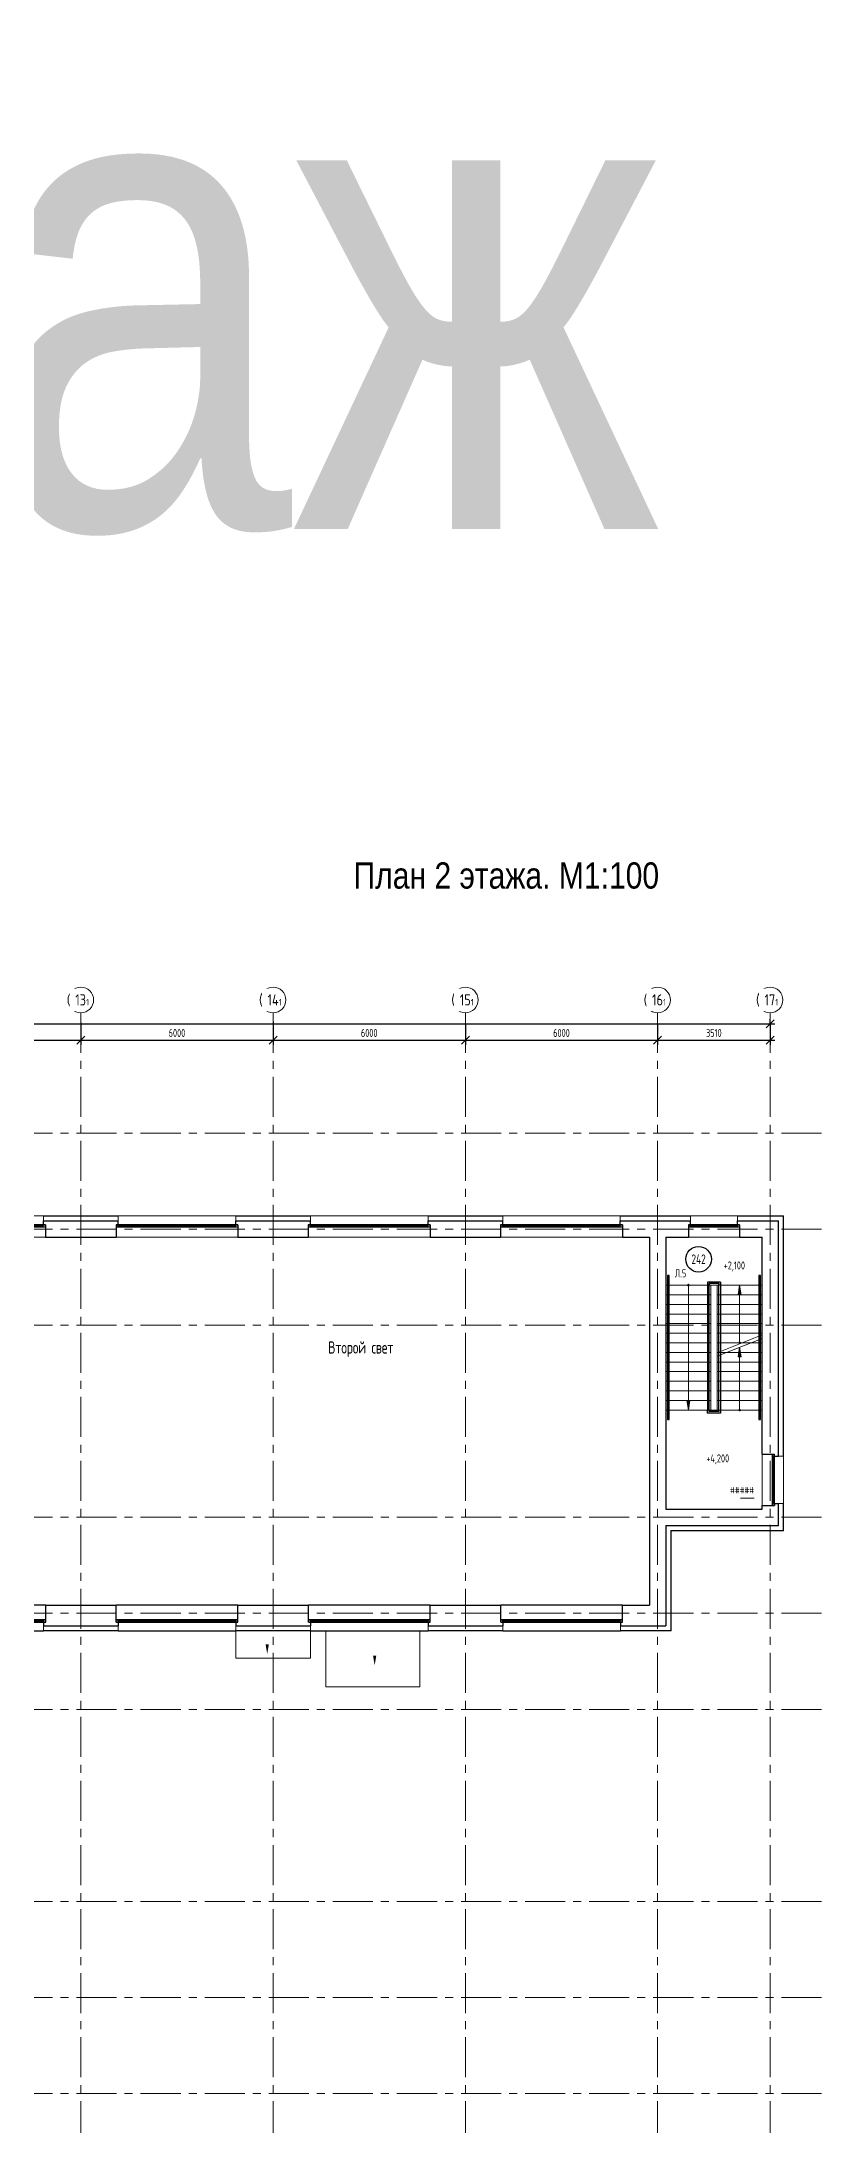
# Model space of a CAD drawing. Header units: millimetres. Extents: x -13407 to 95998, y -2719 to 109387.
# Drawn here: x 34350 to 58522, y 44292 to 109387 of the extents above; entities that cross this region are included whole.
import ezdxf
from ezdxf import colors
from ezdxf.entities.mleader import LeaderData, LeaderLine
from ezdxf.enums import TextEntityAlignment as Align
from ezdxf.math import Vec2, Vec3

# ---------------------------------------------------------------- set-up
doc = ezdxf.new("R2010")
doc.units = ezdxf.units.MM
doc.linetypes.add('CENTER', pattern=[2, 1.25, -0.25, 0.25, -0.25])
for name, color, linetype, lineweight in [('АР_Выноски АПР', 7, 'Continuous', 5), ('АР_Лестницы', 250, 'Continuous', 15), ('АР_Лестницы ограждение', 94, 'Continuous', 25), ('АР_Маркер экспликации', 239, 'Continuous', 13), ('АР_Навесной фасад', 5, 'Continuous', 5), ('АР_Номер помещения', 1, 'Continuous', 25), ('АР_Окна', 4, 'Continuous', 0), ('АР_Оси', 193, 'Continuous', 9), ('АР_Оси размеры', 164, 'Continuous', 9), ('АР_Отметки', 250, 'Continuous', 15), ('АР_Помещения_площадь', 19, 'Continuous', 9), ('АР_Сущ Несущая стена', 202, 'Continuous', 30), ('АР_Утеплитель', 250, 'Continuous', 9), ('Подвал', 250, 'Continuous', 30)]:
    doc.layers.add(name, color=color, linetype=linetype, lineweight=lineweight)
doc.layers.add('АР_новое окно', color=160, linetype='Continuous')
doc.styles.add('Arial', font='ARIALN.TTF')
doc.styles.add('ICOCPEUR', font='isocpeur.ttf')
doc.styles.add('ISOCPEUR', font='isocpeur.ttf', dxfattribs={"width": 0.7})
doc.styles.get("Standard").update_dxf_attribs({"font": 'arial.ttf'})
doc.styles.add('ГОСТ 2.304', font='isocpeur.ttf', dxfattribs={"width": 0.7})
doc.dimstyles.new('СПДС', dxfattribs={"dimscale": 100, "dimtxt": 2.5, "dimasz": 2.5, "dimexe": 1.5, "dimexo": 0, "dimgap": 1, "dimtad": 1, "dimdec": 0, "dimrnd": 1, "dimtxsty": 'ГОСТ 2.304', "dimblk": 'OBLIQUE', "dimcen": 2.5, "dimdle": 1.5, "dimadec": 0, "dimazin": 2, "dimtfac": 0.75, "dimtdec": 0, "dimtmove": 1, "dimatfit": 3, "dimfxl": 1, "dimtolj": 1, "dimarcsym": 1})

# ---------------------------------------------------------------- blocks, each defined once
blk = doc.blocks.new('*U256')
h = blk.add_hatch(color=256)
h.dxf.hatch_style = 1
edge = h.paths.add_edge_path()
edge.add_arc((0, 0), 27.6, 359.64, 719.64)
h = blk.add_hatch(color=256)
h.dxf.hatch_style = 1
h.paths.add_polyline_path([(1660, -44), (1660, 44), (1960, 0)])
blk.add_line((1960, 0), (0, 0))
blk.add_lwpolyline([(1660, 44), (1660, -44), (1960, 0), (1660, 44)])
blk.add_circle((0, 0), 27.6)
blk = doc.blocks.new('*U13')
h = blk.add_hatch(color=256)
h.dxf.hatch_style = 1
edge = h.paths.add_edge_path()
edge.add_arc((0, 0), 27.6, 359.64, 719.64)
h = blk.add_hatch(color=256)
h.dxf.hatch_style = 1
h.paths.add_polyline_path([(3600, -44), (3600, 44), (3900, 0)])
blk.add_line((3900, 0), (0, 0))
blk.add_lwpolyline([(3600, 44), (3600, -44), (3900, 0), (3600, 44)])
blk.add_circle((0, 0), 27.6)
blk = doc.blocks.new('*U68')
at = {"layer": 'АР_новое окно', "lineweight": 20}
for p, q in [((0, 3800), (-70, 3800)), ((0, 0), (-70, 0))]:
    blk.add_line(p, q, dxfattribs=at)
at = {"layer": 'АР_новое окно'}
for p, q in [((-70, 3800), (-70, 0)), ((-70, 0), (-70, 3800)), ((0, 3730), (-70, 3730)), ((-35, 3730), (-35, 70)), ((0, 3800), (0, 0)), ((0, 70), (-70, 70))]:
    blk.add_line(p, q, dxfattribs=at)
blk = doc.blocks.new('*U69')
at = {"layer": 'АР_новое окно', "lineweight": 20}
for p, q in [((0, 2420), (-70, 2420)), ((0, 0), (-70, 0))]:
    blk.add_line(p, q, dxfattribs=at)
at = {"layer": 'АР_новое окно'}
for p, q in [((-70, 2420), (-70, 0)), ((-70, 0), (-70, 2420)), ((0, 2350), (-70, 2350)), ((-35, 2350), (-35, 70)), ((0, 2420), (0, 0)), ((0, 70), (-70, 70))]:
    blk.add_line(p, q, dxfattribs=at)
blk = doc.blocks.new('*U70')
at = {"layer": 'АР_новое окно', "lineweight": 20}
for p, q in [((0, 1600), (-70, 1600)), ((0, 0), (-70, 0))]:
    blk.add_line(p, q, dxfattribs=at)
at = {"layer": 'АР_новое окно'}
for p, q in [((-70, 1600), (-70, 0)), ((-70, 0), (-70, 1600)), ((0, 1530), (-70, 1530)), ((-35, 1530), (-35, 70)), ((0, 1600), (0, 0)), ((0, 70), (-70, 70))]:
    blk.add_line(p, q, dxfattribs=at)
blk = doc.blocks.new('блок новое окно')
at = {"layer": 'АР_Навесной фасад', "ltscale": 100}
for points in [[(65, -640), (65, -800)], [(3735, -640), (3735, -800)]]:
    blk.add_lwpolyline(points, dxfattribs=at)
at = {"layer": 'АР_новое окно', "ltscale": 100}
for p, q in [((3800, 0), (0, 0)), ((3735, -521), (0, -521))]:
    blk.add_line(p, q, dxfattribs=at)
blk.add_lwpolyline([(65, -800), (3735, -800)], dxfattribs=at)
at = {"layer": 'АР_Сущ Несущая стена', "ltscale": 100}
for p, q in [((0, -521), (0, 0)), ((65, -521), (0, -521)), ((65, -521), (65, -640)), ((3800, -521), (3735, -521)), ((3735, -521), (3735, -640)), ((3800, -521), (3800, 0))]:
    blk.add_line(p, q, dxfattribs=at)
at = {"layer": 'АР_новое окно', "ltscale": 100, "xscale": -1, "rotation": 90}
blk.add_blockref('*U68', (3800, -521), dxfattribs=at)
blk = doc.blocks.new('_Oblique')
at = {"color": 0, "linetype": 'ByBlock', "lineweight": -2}
blk.add_line((-0.5, -0.5), (0.5, 0.5), dxfattribs=at)
blk = doc.blocks.new('*D321')
at = {"layer": 'АР_Оси размеры', "color": 0, "lineweight": -2, "ltscale": 100, "transparency": 16777216}
for p, q in [((29420, 78194), (35720, 78194)), ((29570, 78655), (29570, 78044)), ((35570, 78730), (35570, 78044))]:
    blk.add_line(p, q, dxfattribs=at)
at = {"layer": 'АР_Оси размеры', "color": 0, "lineweight": -2, "ltscale": 100, "transparency": 16777216, "xscale": 250, "yscale": 250, "zscale": 250, "rotation": 180}
blk.add_blockref('_Oblique', (29570, 78194), dxfattribs=at)
at = {"layer": 'АР_Оси размеры', "color": 0, "lineweight": -2, "ltscale": 100, "transparency": 16777216, "xscale": 250, "yscale": 250, "zscale": 250}
blk.add_blockref('_Oblique', (35570, 78194), dxfattribs=at)
at = {"layer": 'АР_Оси размеры', "color": 0, "ltscale": 100, "transparency": 16777216, "insert": (32570, 78419), "char_height": 250, "attachment_point": 5, "style": 'ГОСТ 2.304'}
blk.add_mtext('\\A1;6000', dxfattribs=at)
blk = doc.blocks.new('*D322')
at = {"layer": 'АР_Оси размеры', "color": 0, "lineweight": -2, "ltscale": 100, "transparency": 16777216}
for p, q in [((41570, 78767), (41570, 78044)), ((35420, 78194), (41720, 78194)), ((35570, 78730), (35570, 78044))]:
    blk.add_line(p, q, dxfattribs=at)
at = {"layer": 'АР_Оси размеры', "color": 0, "lineweight": -2, "ltscale": 100, "transparency": 16777216, "xscale": 250, "yscale": 250, "zscale": 250, "rotation": 180}
blk.add_blockref('_Oblique', (35570, 78194), dxfattribs=at)
at = {"layer": 'АР_Оси размеры', "color": 0, "lineweight": -2, "ltscale": 100, "transparency": 16777216, "xscale": 250, "yscale": 250, "zscale": 250}
blk.add_blockref('_Oblique', (41570, 78194), dxfattribs=at)
at = {"layer": 'АР_Оси размеры', "color": 0, "ltscale": 100, "transparency": 16777216, "insert": (38570, 78419), "char_height": 250, "attachment_point": 5, "style": 'ГОСТ 2.304'}
blk.add_mtext('\\A1;6000', dxfattribs=at)
blk = doc.blocks.new('*D323')
at = {"layer": 'АР_Оси размеры', "color": 0, "lineweight": -2, "ltscale": 100, "transparency": 16777216}
for p, q in [((41570, 78767), (41570, 78044)), ((41420, 78194), (47720, 78194)), ((47570, 78696), (47570, 78044))]:
    blk.add_line(p, q, dxfattribs=at)
at = {"layer": 'АР_Оси размеры', "color": 0, "lineweight": -2, "ltscale": 100, "transparency": 16777216, "xscale": 250, "yscale": 250, "zscale": 250, "rotation": 180}
blk.add_blockref('_Oblique', (41570, 78194), dxfattribs=at)
at = {"layer": 'АР_Оси размеры', "color": 0, "lineweight": -2, "ltscale": 100, "transparency": 16777216, "xscale": 250, "yscale": 250, "zscale": 250}
blk.add_blockref('_Oblique', (47570, 78194), dxfattribs=at)
at = {"layer": 'АР_Оси размеры', "color": 0, "ltscale": 100, "transparency": 16777216, "insert": (44570, 78419), "char_height": 250, "attachment_point": 5, "style": 'ГОСТ 2.304'}
blk.add_mtext('\\A1;6000', dxfattribs=at)
blk = doc.blocks.new('*D324')
at = {"layer": 'АР_Оси размеры', "color": 0, "lineweight": -2, "ltscale": 100, "transparency": 16777216}
for p, q in [((47420, 78194), (53720, 78194)), ((47570, 78696), (47570, 78044)), ((53570, 78695), (53570, 78044))]:
    blk.add_line(p, q, dxfattribs=at)
at = {"layer": 'АР_Оси размеры', "color": 0, "lineweight": -2, "ltscale": 100, "transparency": 16777216, "xscale": 250, "yscale": 250, "zscale": 250, "rotation": 180}
blk.add_blockref('_Oblique', (47570, 78194), dxfattribs=at)
at = {"layer": 'АР_Оси размеры', "color": 0, "lineweight": -2, "ltscale": 100, "transparency": 16777216, "xscale": 250, "yscale": 250, "zscale": 250}
blk.add_blockref('_Oblique', (53570, 78194), dxfattribs=at)
at = {"layer": 'АР_Оси размеры', "color": 0, "ltscale": 100, "transparency": 16777216, "insert": (50570, 78419), "char_height": 250, "attachment_point": 5, "style": 'ГОСТ 2.304'}
blk.add_mtext('\\A1;6000', dxfattribs=at)
blk = doc.blocks.new('*D325')
at = {"layer": 'АР_Оси размеры', "color": 0, "lineweight": -2, "ltscale": 100, "transparency": 16777216}
for p, q in [((53420, 78194), (57230, 78194)), ((53570, 78695), (53570, 78044)), ((57080, 78732), (57080, 78044))]:
    blk.add_line(p, q, dxfattribs=at)
at = {"layer": 'АР_Оси размеры', "color": 0, "lineweight": -2, "ltscale": 100, "transparency": 16777216, "xscale": 250, "yscale": 250, "zscale": 250, "rotation": 180}
blk.add_blockref('_Oblique', (53570, 78194), dxfattribs=at)
at = {"layer": 'АР_Оси размеры', "color": 0, "lineweight": -2, "ltscale": 100, "transparency": 16777216, "xscale": 250, "yscale": 250, "zscale": 250}
blk.add_blockref('_Oblique', (57080, 78194), dxfattribs=at)
at = {"layer": 'АР_Оси размеры', "color": 0, "ltscale": 100, "transparency": 16777216, "insert": (55325, 78419), "char_height": 250, "attachment_point": 5, "style": 'ГОСТ 2.304'}
blk.add_mtext('\\A1;3510', dxfattribs=at)
blk = doc.blocks.new('*D327')
at = {"layer": 'АР_Оси размеры', "color": 0, "lineweight": -2, "ltscale": 100, "transparency": 16777216}
for p, q in [((-6430, 78700), (-6430, 78850)), ((57080, 78700), (57080, 78850)), ((-6580, 78700), (57230, 78700))]:
    blk.add_line(p, q, dxfattribs=at)
at = {"layer": 'АР_Оси размеры', "color": 0, "lineweight": -2, "ltscale": 100, "transparency": 16777216, "xscale": 250, "yscale": 250, "zscale": 250, "rotation": 180}
blk.add_blockref('_Oblique', (-6430, 78700), dxfattribs=at)
at = {"layer": 'АР_Оси размеры', "color": 0, "lineweight": -2, "ltscale": 100, "transparency": 16777216, "xscale": 250, "yscale": 250, "zscale": 250}
blk.add_blockref('_Oblique', (57080, 78700), dxfattribs=at)
at = {"layer": 'АР_Оси размеры', "color": 0, "ltscale": 100, "transparency": 16777216, "insert": (25325, 78925), "char_height": 250, "attachment_point": 5, "style": 'ГОСТ 2.304'}
blk.add_mtext('\\A1;63510', dxfattribs=at)
blk = doc.blocks.new('*U35')
at = {"layer": 'АР_Номер помещения', "color": 7}
blk.add_circle((-17026, 7845), 400, dxfattribs=at)
at = {"layer": 'АР_Помещения_площадь', "color": 7}
blk.add_line((-15296, 381), (-15718, 381), dxfattribs=at)
at = {"color": 7, "style": 'ISOCPEUR', "width": 0.7, "flags": 1}
blk.add_attdef('КАТЕГОРИЯ', (-499, -2092), '', height=250, dxfattribs=at)
at = {"layer": 'АР_Номер помещения', "color": 7, "style": 'ISOCPEUR', "width": 0.7}
blk.add_attdef('НОМЕР_ПОМЕЩЕНИЯ', text='', height=300, dxfattribs=at).set_placement((-17026, 7845), align=Align.MIDDLE_CENTER)
at = {"layer": 'АР_Помещения_площадь', "color": 7, "style": 'ISOCPEUR', "width": 0.7}
blk.add_attdef('ПЛОЩАДЬ_ПОМЕЩЕНИЯ', text='', height=200, dxfattribs=at).set_placement((-15291, 628), align=Align.MIDDLE_RIGHT)
at = {"layer": 'АР_Помещения_площадь', "color": 7, "lineweight": 30, "width": 0.7, "flags": 104}
blk.add_attdef('ИМЯ_ПОМЕЩЕНИЯ', text='', height=100, dxfattribs=at).set_placement((158, 1217), align=Align.MIDDLE_CENTER)
blk = doc.blocks.new('_DotSmall')
at = {"color": 0, "linetype": 'ByBlock', "const_width": 0.5}
blk.add_lwpolyline([(-0.0625, 0, 1), (0.0625, 0, 1)], format="xyb", close=True, dxfattribs=at)
blk = doc.blocks.new('*U295')
h = blk.add_hatch(color=256)
h.dxf.hatch_style = 1
edge = h.paths.add_edge_path()
edge.add_arc((0, 0), 27.6, 359.64, 719.64)
h = blk.add_hatch(color=256)
h.dxf.hatch_style = 1
h.paths.add_polyline_path([(1500, -44), (1500, 44), (1800, 0)])
blk.add_line((1800, 0), (0, 0))
blk.add_lwpolyline([(1500, 44), (1500, -44), (1800, 0), (1500, 44)])
blk.add_circle((0, 0), 27.6)

msp = doc.modelspace()

# ---------------------------------------------------------------- linework, layer by layer
at = {"linetype": 'Continuous'}
for points in [[(41387.1, 59649.6, 0, 0, 0), (41387.1, 59020.6, 0, 100, 0), (41387.1, 59320.6, 100, 100, 0)], [(44740.2, 59290.6, 0, 0, 0), (44740.2, 58661.6, 0, 100, 0), (44740.2, 58961.6, 100, 100, 0)]]:
    msp.add_lwpolyline(points, format="xyseb", dxfattribs=at)
at = {"layer": 'АР_Лестницы', "color": 18, "ltscale": 100, "true_color": 0x000000}
for p, q in [((53829.9, 70537.9), (56827, 70537.9)), ((53829.9, 70237.9), (55229.9, 70237.9)), ((53829.9, 69937.9), (55229.9, 69937.9)), ((55429.9, 70237.9), (56829.9, 70237.9)), ((55429.9, 69937.9), (56829.9, 69937.9)), ((53829.9, 69637.9), (55229.9, 69637.9)), ((53829.9, 69337.9), (55229.9, 69337.9)), ((53829.9, 69037.9), (55229.9, 69037.9)), ((55429.9, 69637.9), (56829.9, 69637.9)), ((55429.9, 69337.9), (56829.9, 69337.9)), ((55429.9, 69037.9), (56829.9, 69037.9)), ((53829.9, 68737.9), (55229.9, 68737.9)), ((53829.9, 68437.9), (55229.9, 68437.9)), ((55429.9, 68427.6), (56829.9, 68987.6)), ((55429.9, 68317.9), (56829.9, 68877.9)), ((55429.9, 68737.9), (56829.9, 68737.9)), ((55429.9, 68437.9), (56829.9, 68437.9)), ((53829.9, 68137.9), (55229.9, 68137.9)), ((53829.9, 67837.9), (55229.9, 67837.9)), ((55429.9, 68137.9), (56829.9, 68137.9)), ((55429.9, 67837.9), (56829.9, 67837.9)), ((53829.9, 67537.9), (55229.9, 67537.9)), ((53829.9, 67237.9), (55229.9, 67237.9)), ((55429.9, 67537.9), (56829.9, 67537.9)), ((55429.9, 67237.9), (56829.9, 67237.9)), ((53829.9, 66937.9), (55229.9, 66937.9)), ((55429.9, 66937.9), (56829.9, 66937.9))]:
    msp.add_line(p, q, dxfattribs=at)
at = {"layer": 'АР_Лестницы', "ltscale": 100}
for points in [[(53829.9, 70537.9), (55229.9, 70537.9), (55229.9, 66637.9), (53829.9, 66637.9)], [(55427, 70537.9), (56827, 70537.9), (56827, 66637.9), (55427, 66637.9)]]:
    msp.add_lwpolyline(points, close=True, dxfattribs=at)
at = {"layer": 'АР_Лестницы ограждение', "ltscale": 100}
for points in [[(53879.8, 66338.7), (53929.8, 66338.7), (53929.8, 70837.9), (53879.8, 70837.9)], [(56731.3, 66338.7), (56781.3, 66338.7), (56781.3, 70837.9), (56731.3, 70837.9)]]:
    msp.add_lwpolyline(points, close=True, dxfattribs=at)
for points in [[(55128.1, 70638.2), (55128.1, 66642.3)], [(55529.9, 70537.9), (55529.9, 70638.2), (55128.1, 70638.2), (55128.1, 70533.5)], [(55178.1, 66642.3), (55178.1, 70588.2)], [(55479.9, 70537.9), (55479.9, 70588.2), (55178.1, 70588.2), (55178.1, 70533.5)], [(55479.9, 66587.6), (55479.9, 70588.2)], [(55529.9, 70638.2), (55529.9, 66537.6)], [(55529.9, 66637.9), (55529.9, 66537.6), (55128.2, 66538), (55128.2, 66642.7)], [(55479.9, 66637.9), (55479.9, 66587.6), (55178.1, 66587.6), (55178.1, 66642.3)]]:
    msp.add_lwpolyline(points, dxfattribs=at)
at = {"layer": 'АР_Навесной фасад', "ltscale": 100}
for p, q in [((34404.9, 72707.2), (36734.9, 72707.2)), ((34404.9, 72697.2), (36734.9, 72697.2)), ((40404.9, 72707.2), (42734.9, 72707.2)), ((40404.9, 72697.2), (42734.9, 72697.2)), ((46404.9, 72707.2), (48734.9, 72707.2)), ((46404.9, 72697.2), (48734.9, 72697.2)), ((52404.9, 72707.2), (57499.9, 72707.2)), ((52404.9, 72697.2), (54594.9, 72697.2)), ((56064.9, 72697.2), (57489.9, 72697.2)), ((57489.9, 65192.2), (57489.9, 72697.2)), ((57499.9, 65192.2), (57499.9, 72707.2)), ((57489.9, 62877.2), (57489.9, 63722.2)), ((57499.9, 62867.2), (57499.9, 63722.2)), ((53979.9, 62877.2), (57489.9, 62877.2)), ((53979.9, 62877.2), (53979.9, 59747.2)), ((53989.9, 62867.2), (57499.9, 62867.2)), ((53989.9, 62867.2), (53989.9, 59737.2)), ((34409.9, 59747.2), (36739.9, 59747.2)), ((34409.9, 59737.2), (36739.9, 59737.2)), ((40409.9, 59747.2), (42739.9, 59747.2)), ((40409.9, 59737.2), (42739.9, 59737.2)), ((46409.9, 59747.2), (48739.9, 59747.2)), ((46409.9, 59737.2), (48739.9, 59737.2)), ((52409.9, 59747.2), (53979.9, 59747.2)), ((52409.9, 59737.2), (53989.9, 59737.2))]:
    msp.add_line(p, q, dxfattribs=at)
at = {"layer": 'АР_Навесной фасад', "color": 18, "ltscale": 100, "true_color": 0x000000}
for points in [[(32114.9, 72707.2), (34404.9, 72707.2)], [(34404.9, 72547.2), (34404.9, 72707.2)], [(36734.9, 72547.2), (36734.9, 72707.2)], [(36734.9, 72707.2), (40404.9, 72707.2)], [(40404.9, 72547.2), (40404.9, 72707.2)], [(42734.9, 72547.2), (42734.9, 72707.2)], [(42734.9, 72707.2), (46404.9, 72707.2)], [(46404.9, 72547.2), (46404.9, 72707.2)], [(48734.9, 72547.2), (48734.9, 72707.2)], [(48734.9, 72707.2), (52404.9, 72707.2)], [(52404.9, 72547.2), (52404.9, 72707.2)], [(54594.9, 72547.2), (54594.9, 72707.2)], [(56064.9, 72547.2), (56064.9, 72707.2)], [(57339.9, 65192.2), (57499.9, 65192.2)], [(57499.9, 63722.2), (57499.9, 65192.2)], [(57339.9, 63722.2), (57499.9, 63722.2)]]:
    msp.add_lwpolyline(points, dxfattribs=at)
at = {"layer": 'АР_Окна', "lineweight": 15, "ltscale": 100}
for p, q in [((32049.9, 72037.2), (34469.9, 72037.2)), ((36669.9, 72037.2), (40469.9, 72037.2)), ((42669.9, 72037.2), (46469.9, 72037.2)), ((48669.9, 72037.2), (52469.9, 72037.2)), ((54529.9, 72037.2), (56129.9, 72037.2))]:
    msp.add_line(p, q, dxfattribs=at)
at = {"layer": 'АР_Оси', "linetype": 'CENTER', "ltscale": 1000}
for p, q in [((35569.9, 79049.7), (35569.9, 23317.3)), ((41569.9, 79049.7), (41569.9, 23317.3)), ((47569.9, 79049.7), (47569.9, 23317.3)), ((53569.9, 79049.7), (53569.9, 23317.3)), ((57079.9, 79049.7), (57079.9, 23317.3)), ((-12563.8, 75287.2), (70614.6, 75287.2)), ((-12563.8, 72287.2), (70614.6, 72287.2)), ((-12563.8, 69287.2), (70614.6, 69287.2)), ((-12563.8, 69287.2), (70614.6, 69287.2)), ((-12563.8, 63287.2), (70614.6, 63287.2)), ((-12563.8, 60287.2), (70614.6, 60287.2)), ((-12563.8, 57287.2), (70614.6, 57287.2)), ((-12563.8, 51287.2), (70614.6, 51287.2)), ((-12563.8, 48287.2), (70614.6, 48287.2)), ((-12563.8, 45287.2), (70614.6, 45287.2))]:
    msp.add_line(p, q, dxfattribs=at)
at = {"layer": 'АР_Оси', "ltscale": 0.5}
for centre in [(35569.9, 79449.7), (41569.9, 79449.7), (47569.9, 79449.7), (53569.9, 79449.7), (57079.9, 79449.7)]:
    msp.add_circle(centre, 400, dxfattribs=at)
at = {"layer": 'АР_Сущ Несущая стена', "lineweight": 15, "ltscale": 100}
for p, q in [((32114.9, 72428.3), (34469.9, 72428.3)), ((36734.9, 72428.3), (40469.9, 72428.3)), ((42734.9, 72428.3), (46469.9, 72428.3)), ((48734.9, 72428.3), (52404.9, 72428.3)), ((56829.9, 63657.2), (56829.9, 65257.2)), ((57221, 63657.2), (57221, 65192.2))]:
    msp.add_line(p, q, dxfattribs=at)
at = {"layer": 'АР_Сущ Несущая стена', "ltscale": 100}
for p, q in [((34404.9, 72547.2), (36734.9, 72547.2)), ((34404.9, 72428.3), (34404.9, 72547.2)), ((34404.9, 72428.3), (34469.9, 72428.3)), ((34469.9, 72428.3), (34469.9, 72037.2)), ((36669.9, 72428.3), (36669.9, 72037.2)), ((36669.9, 72428.3), (36734.9, 72428.3)), ((36734.9, 72428.3), (36734.9, 72547.2)), ((40404.9, 72547.2), (42734.9, 72547.2)), ((40404.9, 72428.3), (40404.9, 72547.2)), ((40404.9, 72428.3), (40469.9, 72428.3)), ((40469.9, 72428.3), (40469.9, 72037.2)), ((42669.9, 72428.3), (42669.9, 72037.2)), ((42669.9, 72428.3), (42734.9, 72428.3)), ((42734.9, 72428.3), (42734.9, 72547.2)), ((46404.9, 72547.2), (48734.9, 72547.2)), ((46404.9, 72428.3), (46404.9, 72547.2)), ((46404.9, 72428.3), (46469.9, 72428.3)), ((46469.9, 72428.3), (46469.9, 72037.2)), ((48669.9, 72428.3), (48669.9, 72037.2)), ((48669.9, 72428.3), (48734.9, 72428.3)), ((48734.9, 72428.3), (48734.9, 72547.2)), ((52404.9, 72547.2), (54594.9, 72547.2)), ((52404.9, 72428.3), (52404.9, 72547.2)), ((52404.9, 72428.3), (52469.9, 72428.3)), ((52469.9, 72428.3), (52469.9, 72037.2)), ((54529.9, 72428.3), (54529.9, 72037.2)), ((54594.9, 72428.3), (54529.9, 72428.3)), ((54594.9, 72428.3), (54594.9, 72547.2)), ((56064.9, 72547.2), (57339.9, 72547.2)), ((56064.9, 72428.3), (56064.9, 72547.2)), ((56129.9, 72428.3), (56064.9, 72428.3)), ((56129.9, 72428.3), (56129.9, 72037.2)), ((57339.9, 65192.2), (57339.9, 72547.2)), ((34469.9, 72037.2), (36669.9, 72037.2)), ((40469.9, 72037.2), (42669.9, 72037.2)), ((46469.9, 72037.2), (48669.9, 72037.2)), ((52469.9, 72037.2), (53319.9, 72037.2)), ((53319.9, 72037.2), (53319.9, 60537.2)), ((53829.9, 72037.2), (54529.9, 72037.2)), ((53829.9, 72037.2), (53829.9, 63537.2)), ((56129.9, 72037.2), (56829.9, 72037.2)), ((56829.9, 65257.2), (56829.9, 72037.2)), ((56829.9, 65257.2), (57221, 65257.2)), ((57221, 65192.2), (57339.9, 65192.2)), ((53829.9, 63537.2), (56829.9, 63537.2)), ((56829.9, 63537.2), (56829.9, 63657.2)), ((56829.9, 63657.2), (57221, 63657.2)), ((57221, 63722.2), (57339.9, 63722.2)), ((57339.9, 63027.2), (57339.9, 63722.2)), ((53829.9, 63027.2), (57339.9, 63027.2)), ((53829.9, 63027.2), (53829.9, 59897.2)), ((34409.9, 59897.2), (36739.9, 59897.2)), ((34474.9, 60537.2), (36674.9, 60537.2)), ((40409.9, 59897.2), (42739.9, 59897.2)), ((40474.9, 60537.2), (42674.9, 60537.2)), ((46409.9, 59897.2), (48739.9, 59897.2)), ((46474.9, 60537.2), (48674.9, 60537.2)), ((52409.9, 59897.2), (53829.9, 59897.2)), ((52474.9, 60537.2), (53319.9, 60537.2))]:
    msp.add_line(p, q, dxfattribs=at)
for points in [[(57221, 65192.2), (57221, 65257.2)], [(57221, 63722.2), (57221, 63657.2)]]:
    msp.add_lwpolyline(points, dxfattribs=at)
at = {"layer": 'АР_Утеплитель', "ltscale": 0.25}
for points in [[(40409.9, 59897.2), (40409.9, 58888.8), (42739.9, 58888.8), (42739.9, 59897.2)], [(43220.7, 59737.2), (43220.7, 57987.2), (46154.6, 57987.2), (46154.6, 59737.2)]]:
    msp.add_lwpolyline(points, dxfattribs=at)
at = {"layer": 'Подвал', "lineweight": 13, "ltscale": 500}
msp.add_line((55229.9, 66637.9), (55427, 66637.9), dxfattribs=at)

# ---------------------------------------------------------------- block references
for p in [(30674.9, 60537.2), (36674.9, 60537.2), (42674.9, 60537.2), (48674.9, 60537.2)]:
    msp.add_blockref('блок новое окно', p)
at = {"layer": 'АР_Лестницы', "ltscale": 75}
for name, p, rotation in [('*U13', (54529.9, 70537.9), 269.9999999999999), ('*U295', (56129.9, 68737.9), 89.99999999999993), ('*U256', (56129.9, 66637.9), 89.99999999999993)]:
    msp.add_blockref(name, p, dxfattribs=dict(at, rotation=rotation))
at = {"layer": 'АР_Маркер экспликации'}
ref = msp.add_blockref('*U35', (71874.6, 63504.4), dxfattribs=at)
ref.add_attrib('НОМЕР_ПОМЕЩЕНИЯ', '242', dxfattribs={"layer": 'АР_Номер помещения', "color": 7, "height": 300, "style": 'ISOCPEUR', "width": 0.7}).set_placement((54848.8, 71349.2), align=Align.MIDDLE_CENTER)
ref.add_attrib('ПЛОЩАДЬ_ПОМЕЩЕНИЯ', '#####', dxfattribs={"layer": 'АР_Помещения_площадь', "color": 7, "height": 200, "style": 'ISOCPEUR', "width": 0.7}).set_placement((56583.6, 64132.2), align=Align.MIDDLE_RIGHT)
at = {"layer": 'АР_новое окно', "xscale": -1}
for name, p, rotation in [('*U69', (34469.9, 72358.3), 90), ('*U68', (40469.9, 72358.3), 90), ('*U68', (46469.9, 72358.3), 90), ('*U68', (52469.9, 72358.3), 90), ('*U70', (56129.9, 72358.3), 90), ('*U70', (57221, 65257.2), 180)]:
    msp.add_blockref(name, p, dxfattribs=dict(at, rotation=rotation))

# ---------------------------------------------------------------- texts
at = {"style": 'Arial'}
for s, height, p in [('2 этаж', 15000, (1637.1, 94163.3)), ('План 2 этажа. М1:100', 818.828, (44082.3, 82928.4))]:
    msp.add_text(s, height=height, dxfattribs=at).set_placement(p)
at = {"layer": 'АР_Выноски АПР', "insert": (44307.6, 68784.4), "char_height": 382.484, "width": 6446.94, "attachment_point": 2, "style": 'ICOCPEUR'}
msp.add_mtext('\\pt2700;{\\W0.7;Второй свет}', dxfattribs=at)

# ---------------------------------------------------------------- dimensions: what is measured, and where the dimension line sits
at = {"layer": 'АР_Оси размеры', "ltscale": 100}
for base, p1, p2, picture, middle in [((41569.9, 78194.3), (35569.9, 78730), (41569.9, 78767), '*D322', (38569.9, 78419.3)), ((47569.9, 78194.3), (41569.9, 78767), (47569.9, 78696.3), '*D323', (44569.9, 78419.3)), ((35569.9, 78194.3), (29569.9, 78655.5), (35569.9, 78730), '*D321', (32569.9, 78419.3)), ((53569.9, 78194.3), (47569.9, 78696.3), (53569.9, 78695.5), '*D324', (50569.9, 78419.3)), ((57079.9, 78194.3), (53569.9, 78695.5), (57079.9, 78732.5), '*D325', (55324.9, 78419.3))]:
    dim = msp.add_linear_dim(base=base, p1=p1, p2=p2, dimstyle='СПДС', dxfattribs=at)
    dim.commit()
    dim.dimension.update_dxf_attribs({"geometry": picture, "text_midpoint": middle})

# ---------------------------------------------------------------- leaders
at = {"layer": 'АР_Отметки'}
ml = msp.add_multileader_mtext('Standard', dxfattribs=at)
ml.set_content('+2,100', color=256, style='ISOCPEUR')
ml.set_leader_properties(color=256, linetype='Continuous', lineweight=-1)
ml.set_arrow_properties(name='DOTSMALL')
ml.build(insert=Vec2(0, 0))
ml.multileader.update_dxf_attribs({"has_text_frame": 1, "text_left_attachment_type": 4, "text_right_attachment_type": 4, "dogleg_length": 100, "arrow_head_size": 180})
ctx = ml.context
ctx.base_point, ctx.char_height, ctx.arrow_head_size, ctx.landing_gap_size, ctx.plane_origin = Vec3(55581.7, 70947), 250, 180, 50, Vec3(49822.1, 65161.6)
ctx.left_attachment, ctx.right_attachment = 4, 4
notes = []
notes.append((ctx, [(0, (0, 0, 0), (0, 0), (1, 0), 1, [])]))
ctx.mtext.insert, ctx.mtext.width, ctx.mtext.line_spacing_style, ctx.mtext.flow_direction = Vec3(55631.7, 71280.3), 852.697, 2, 5
ml = msp.add_multileader_mtext('Standard', dxfattribs=at)
ml.set_content('Л.5', color=256, style='ISOCPEUR')
ml.set_leader_properties(color=256, linetype='Continuous', lineweight=-1)
ml.set_arrow_properties(name='DOTSMALL')
ml.build(insert=Vec2(0, 0))
ml.multileader.update_dxf_attribs({"has_text_frame": 1, "text_left_attachment_type": 4, "text_right_attachment_type": 4, "dogleg_length": 100, "arrow_head_size": 180})
ctx = ml.context
ctx.base_point, ctx.char_height, ctx.arrow_head_size, ctx.landing_gap_size, ctx.plane_origin = Vec3(54054.2, 70700.7), 250, 180, 50, Vec3(79808.7, 56971.3)
ctx.left_attachment, ctx.right_attachment = 4, 4
notes.append((ctx, [(0, (0, 0, 0), (0, 0), (1, 0), 1, [])]))
ctx.mtext.insert, ctx.mtext.width, ctx.mtext.line_spacing_style, ctx.mtext.flow_direction = Vec3(54104.2, 71034), 852.697, 2, 5
ml = msp.add_multileader_mtext('Standard', dxfattribs=at)
ml.set_content('+4,200', color=256, style='ISOCPEUR')
ml.set_leader_properties(color=256, linetype='Continuous', lineweight=-1)
ml.set_arrow_properties(name='DOTSMALL')
ml.build(insert=Vec2(0, 0))
ml.multileader.update_dxf_attribs({"has_text_frame": 1, "text_left_attachment_type": 4, "text_right_attachment_type": 4, "dogleg_length": 100, "arrow_head_size": 180})
ctx = ml.context
ctx.base_point, ctx.char_height, ctx.arrow_head_size, ctx.landing_gap_size, ctx.plane_origin = Vec3(55040.2, 64919.7), 250, 180, 50, Vec3(54958.8, 63652.1)
ctx.left_attachment, ctx.right_attachment = 4, 4
notes.append((ctx, [(0, (0, 0, 0), (0, 0), (1, 0), 1, [])]))
ctx.mtext.insert, ctx.mtext.width, ctx.mtext.line_spacing_style, ctx.mtext.flow_direction = Vec3(55090.2, 65253), 852.697, 2, 5
for ctx, leaders in notes:
    for number, flags, end, landing, length, lines in leaders:
        leader = LeaderData()
        leader.index, (leader.has_last_leader_line, leader.has_dogleg_vector, leader.attachment_direction) = number, flags
        leader.last_leader_point, leader.dogleg_vector, leader.dogleg_length = Vec3(end), Vec3(landing), length
        for number, points, colour, breaks in lines:
            line = LeaderLine()
            line.index, line.vertices, line.color, line.breaks = number, Vec3.list(points), colors.encode_raw_color(colour), breaks
            leader.lines.append(line)
        ctx.leaders.append(leader)

# ---------------------------------------------------------------- next in the draw order: texts
at = {"layer": 'АР_Оси', "ltscale": 0.5, "char_height": 350, "width": 123.867, "attachment_point": 1, "line_spacing_factor": 1.149209, "style": 'ГОСТ 2.304', "bg_fill": 2}
for s, insert in [('{\\W0.8;13\\H0.57143x;1}', (35395.8, 79627.4)), ('{\\W0.8;14\\H0.57143x;1}', (41395.8, 79627.4))]:
    msp.add_mtext(s, dxfattribs=dict(at, insert=insert))
at = {"layer": 'АР_Оси', "char_height": 350, "width": 123.867, "attachment_point": 1, "line_spacing_factor": 1.149209, "style": 'ГОСТ 2.304', "bg_fill": 2}
for s, insert in [('{\\W0.8;15\\H0.57143x;1}', (47395.8, 79627.4)), ('{\\W0.8;16\\H0.57143x;1}', (53395.8, 79627.4)), ('{\\W0.8;17\\H0.57143x;1}', (56905.8, 79627.4))]:
    msp.add_mtext(s, dxfattribs=dict(at, insert=insert))

# ---------------------------------------------------------------- next in the draw order: dimensions: what is measured, and where the dimension line sits
at = {"layer": 'АР_Оси размеры', "ltscale": 100}
dim = msp.add_linear_dim(base=(57079.9, 78699.7), p1=(-6430.1, 78699.7), p2=(57079.9, 78699.7), dimstyle='СПДС', dxfattribs=at)
dim.commit()
dim.dimension.update_dxf_attribs({"geometry": '*D327', "text_midpoint": (25324.9, 78924.7)})

doc.saveas('drawing.dxf')
